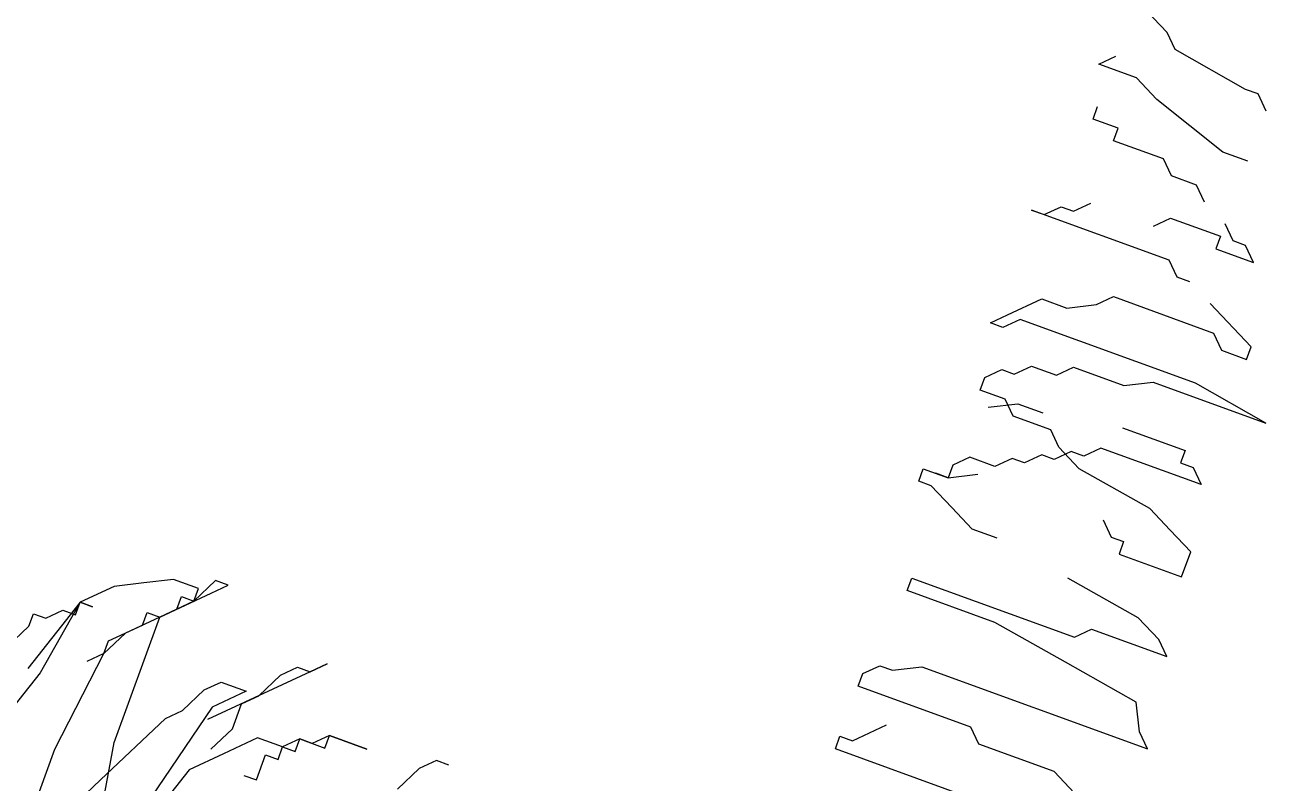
# Model space of a CAD drawing. Header units: inches. Extents: x -50945 to 250244, y -404780 to 18493.
# Drawn here: x 161278.2 to 161419.3, y -19792.2 to -19706 of the extents above; entities that cross this region are included whole.
import ezdxf

# ---------------------------------------------------------------- set-up
doc = ezdxf.new("R2010")
doc.units = ezdxf.units.IN
doc.header["$MEASUREMENT"] = 0
doc.layers.add('iGo户型优化', color=7, linetype='Continuous')
doc.layers.add('天棚材质标注', color=2, linetype='Continuous', lineweight=5)

# ---------------------------------------------------------------- blocks, each defined once
blk = doc.blocks.new('fbgb')
at = {"layer": 'iGo户型优化', "color": 1, "ltscale": 100}
for p, q in [((58477.07, -119805.68), (58474.74, -119803.22)), ((58477.97, -119807.63), (58477.07, -119805.68)), ((58469.3, -119809.31), (58471.24, -119808.4)), ((58485.99, -119812.16), (58477.97, -119807.63)), ((58473.57, -119810.86), (58469.3, -119809.31)), ((58475.9, -119813.32), (58473.57, -119810.86)), ((58487.42, -119812.68), (58485.99, -119812.16)), ((58488.32, -119814.62), (58487.42, -119812.68)), ((58468.65, -119815.53), (58469.17, -119814.1)), ((58483.4, -119819.28), (58475.9, -119813.32)), ((58471.5, -119816.56), (58468.65, -119815.53)), ((58470.98, -119817.99), (58471.5, -119816.56)), ((58476.67, -119820.06), (58470.98, -119817.99)), ((58477.58, -119822), (58476.67, -119820.06)), ((58486.25, -119820.32), (58483.4, -119819.28)), ((58480.42, -119823.04), (58477.58, -119822)), ((58481.33, -119824.98), (58480.42, -119823.04)), ((58463.08, -119826.4), (58465.02, -119825.5)), ((58465.02, -119825.5), (58466.44, -119826.01)), ((58466.44, -119826.01), (58468.39, -119825.11)), ((58477.31, -119831.58), (58461.66, -119825.88)), ((58461.66, -119825.88), (58463.08, -119826.4)), ((58475.5, -119827.7), (58477.44, -119826.79)), ((58477.44, -119826.79), (58483.14, -119828.86)), ((58484.56, -119829.38), (58483.65, -119827.44)), ((58483.14, -119828.86), (58482.62, -119830.29)), ((58485.98, -119829.9), (58484.56, -119829.38)), ((58486.89, -119831.84), (58485.98, -119829.9)), ((58482.62, -119830.29), (58486.89, -119831.84)), ((58478.22, -119833.52), (58477.31, -119831.58)), ((58479.64, -119834.04), (58478.22, -119833.52)), ((58469.03, -119836.63), (58470.97, -119835.72)), ((58470.97, -119835.72), (58482.35, -119839.87)), ((58458.93, -119837.8), (58462.82, -119835.98)), ((58462.82, -119835.98), (58465.66, -119837.02)), ((58465.66, -119837.02), (58469.03, -119836.63)), ((58486.62, -119841.42), (58481.97, -119836.5)), ((58456.99, -119838.7), (58458.93, -119837.8)), ((58460.36, -119838.31), (58458.41, -119839.22)), ((58480.28, -119845.57), (58460.36, -119838.31)), ((58458.41, -119839.22), (58456.99, -119838.7)), ((58482.35, -119839.87), (58483.26, -119841.81)), ((58483.26, -119841.81), (58486.1, -119842.85)), ((58486.1, -119842.85), (58486.62, -119841.42)), ((58456.34, -119844.92), (58458.28, -119844.01)), ((58458.28, -119844.01), (58459.7, -119844.53)), ((58459.7, -119844.53), (58461.65, -119843.62)), ((58461.65, -119843.62), (58464.49, -119844.66)), ((58464.49, -119844.66), (58466.43, -119843.75)), ((58466.43, -119843.75), (58472.13, -119845.82)), ((58455.82, -119846.34), (58456.34, -119844.92)), ((58472.13, -119845.82), (58475.49, -119845.44)), ((58475.49, -119845.44), (58488.3, -119850.1)), ((58488.3, -119850.1), (58480.28, -119845.57)), ((58458.67, -119847.38), (58455.82, -119846.34)), ((58456.73, -119848.28), (58460.09, -119847.9)), ((58459.57, -119849.32), (58458.67, -119847.38)), ((58460.09, -119847.9), (58462.94, -119848.93)), ((58463.84, -119850.87), (58459.57, -119849.32)), ((58464.75, -119852.82), (58463.84, -119850.87)), ((58472, -119850.62), (58479.11, -119853.21)), ((58454.65, -119853.98), (58452.71, -119854.89)), ((58457.5, -119855.02), (58454.65, -119853.98)), ((58462.81, -119853.72), (58460.86, -119854.63)), ((58464.23, -119854.24), (58462.81, -119853.72)), ((58466.17, -119853.33), (58464.23, -119854.24)), ((58467.08, -119855.28), (58464.75, -119852.82)), ((58467.59, -119853.85), (58466.17, -119853.33)), ((58469.54, -119852.95), (58467.59, -119853.85)), ((58480.92, -119857.09), (58469.54, -119852.95)), ((58479.11, -119853.21), (58478.59, -119854.63)), ((58448.83, -119856.7), (58449.35, -119855.28)), ((58449.35, -119855.28), (58452.19, -119856.31)), ((58452.71, -119854.89), (58452.19, -119856.31)), ((58459.44, -119854.11), (58457.5, -119855.02)), ((58460.86, -119854.63), (58459.44, -119854.11)), ((58475.1, -119859.81), (58467.08, -119855.28)), ((58478.59, -119854.63), (58480.02, -119855.15)), ((58480.02, -119855.15), (58480.92, -119857.09)), ((58450.25, -119857.22), (58448.83, -119856.7)), ((58452.19, -119856.31), (58450.77, -119855.79)), ((58452.19, -119856.31), (58455.56, -119855.92)), ((58452.58, -119859.68), (58450.25, -119857.22)), ((58454.91, -119862.14), (58452.58, -119859.68)), ((58469.79, -119861.1), (58470.69, -119863.05)), ((58477.42, -119862.27), (58475.1, -119859.81)), ((58457.75, -119863.17), (58454.91, -119862.14)), ((58479.75, -119864.73), (58477.42, -119862.27)), ((58470.69, -119863.05), (58472.12, -119863.56)), ((58472.12, -119863.56), (58471.6, -119864.99)), ((58471.6, -119864.99), (58478.71, -119867.58)), ((58478.71, -119867.58), (58479.75, -119864.73)), ((58364.13, -119867.88), (58360.76, -119868.27)), ((58366.97, -119868.92), (58364.13, -119867.88)), ((58368.91, -119868.01), (58366.45, -119870.34)), ((58370.34, -119868.53), (58368.91, -119868.01)), ((58447.53, -119869.13), (58448.05, -119867.71)), ((58448.05, -119867.71), (58466.55, -119874.44)), ((58473.79, -119872.24), (58465.77, -119867.71)), ((58357.4, -119868.66), (58353.51, -119870.47)), ((58360.76, -119868.27), (58357.4, -119868.66)), ((58362.57, -119872.16), (58368.4, -119869.44)), ((58366.45, -119870.34), (58366.97, -119868.92)), ((58368.4, -119869.44), (58370.34, -119868.53)), ((58457.49, -119872.76), (58447.53, -119869.13)), ((58353.51, -119870.47), (58347.56, -119877.98)), ((58353.51, -119870.47), (58348.98, -119878.5)), ((58353, -119871.9), (58353.51, -119870.47)), ((58353.51, -119870.47), (58354.94, -119870.99)), ((58354.94, -119870.99), (58353.51, -119870.47)), ((58366.45, -119870.34), (58362.57, -119872.16)), ((58364.51, -119871.25), (58365.03, -119869.82)), ((58365.03, -119869.82), (58366.45, -119870.34)), ((58347.69, -119873.19), (58348.21, -119871.77)), ((58348.21, -119871.77), (58349.63, -119872.28)), ((58349.63, -119872.28), (58351.57, -119871.38)), ((58351.57, -119871.38), (58353, -119871.9)), ((58357.39, -119886.4), (58362.57, -119872.16)), ((58362.57, -119872.16), (58358.69, -119873.97)), ((58360.63, -119873.06), (58361.15, -119871.64)), ((58361.15, -119871.64), (58362.57, -119872.16)), ((58362.57, -119872.16), (58364.51, -119871.25)), ((58476.12, -119874.7), (58473.79, -119872.24)), ((58345.23, -119875.52), (58347.69, -119873.19)), ((58356.75, -119874.87), (58360.63, -119873.06)), ((58465.51, -119877.29), (58457.49, -119872.76)), ((58466.55, -119874.44), (58468.49, -119873.53)), ((58468.49, -119873.53), (58477.03, -119876.64)), ((58358.69, -119873.97), (58356.23, -119876.3)), ((58356.23, -119876.3), (58356.75, -119874.87)), ((58477.03, -119876.64), (58476.12, -119874.7)), ((58350.66, -119887.18), (58356.23, -119876.3)), ((58356.23, -119876.3), (58354.29, -119877.2)), ((58376.29, -119878.76), (58378.23, -119877.85)), ((58378.23, -119877.85), (58379.65, -119878.37)), ((58379.65, -119878.37), (58381.59, -119877.47)), ((58381.59, -119877.47), (58379.65, -119878.37)), ((58442.48, -119878.58), (58444.42, -119877.68)), ((58444.42, -119877.68), (58445.84, -119878.19)), ((58445.84, -119878.19), (58449.2, -119877.81)), ((58449.2, -119877.81), (58474.82, -119887.13)), ((58473.53, -119881.82), (58465.51, -119877.29)), ((58348.98, -119878.5), (58343.02, -119886.01)), ((58379.65, -119878.37), (58368, -119883.81)), ((58373.83, -119881.09), (58376.29, -119878.76)), ((58441.96, -119880.01), (58442.48, -119878.58)), ((58365.15, -119882.77), (58367.61, -119880.44)), ((58367.61, -119880.44), (58369.56, -119879.54)), ((58372.4, -119880.57), (58368.52, -119882.38)), ((58369.56, -119879.54), (58372.4, -119880.57)), ((58454.77, -119884.67), (58441.96, -119880.01)), ((58370.85, -119884.85), (58371.88, -119882)), ((58371.88, -119882), (58373.83, -119881.09)), ((58473.92, -119885.19), (58473.53, -119881.82)), ((58355.83, -119890.67), (58363.21, -119883.68)), ((58368.52, -119882.38), (58361.53, -119892.74)), ((58363.21, -119883.68), (58365.15, -119882.77)), ((58368.39, -119887.18), (58370.85, -119884.85)), ((58441.31, -119886.22), (58445.19, -119884.41)), ((58455.67, -119886.61), (58454.77, -119884.67)), ((58355.7, -119895.46), (58357.39, -119886.4)), ((58373.69, -119885.88), (58369.81, -119887.69)), ((58376.54, -119886.92), (58373.69, -119885.88)), ((58378.48, -119886.01), (58376.54, -119886.92)), ((58377.96, -119887.44), (58378.48, -119886.01)), ((58379.9, -119886.53), (58378.48, -119886.01)), ((58378.48, -119886.01), (58381.33, -119887.05)), ((58381.85, -119885.62), (58379.9, -119886.53)), ((58381.33, -119887.05), (58381.85, -119885.62)), ((58381.85, -119885.62), (58386.12, -119887.18)), ((58386.12, -119887.18), (58381.85, -119885.62)), ((58439.36, -119887.13), (58439.88, -119885.7)), ((58439.88, -119885.7), (58441.31, -119886.22)), ((58474.82, -119887.13), (58473.92, -119885.19)), ((58344.44, -119904.27), (58350.66, -119887.18)), ((58369.81, -119887.69), (58365.93, -119889.51)), ((58373.56, -119890.67), (58374.6, -119887.82)), ((58374.6, -119887.82), (58376.02, -119888.34)), ((58376.02, -119888.34), (58376.54, -119886.92)), ((58376.54, -119886.92), (58377.96, -119887.44)), ((58457.87, -119893.86), (58439.36, -119887.13)), ((58464.21, -119889.72), (58455.67, -119886.61)), ((58394.02, -119888.46), (58392.07, -119889.37)), ((58395.44, -119888.98), (58394.02, -119888.46)), ((58353.37, -119893), (58355.83, -119890.67)), ((58365.93, -119889.51), (58359.97, -119897.02)), ((58372.14, -119890.15), (58373.56, -119890.67)), ((58392.07, -119889.37), (58389.61, -119891.7)), ((58466.54, -119892.18), (58464.21, -119889.72))]:
    blk.add_line(p, q, dxfattribs=at)

msp = doc.modelspace()

# ---------------------------------------------------------------- block references
at = {"layer": '天棚材质标注', "color": 1}
msp.add_blockref('fbgb', (102930.96, 100098.81), dxfattribs=at)

doc.saveas('drawing.dxf')
